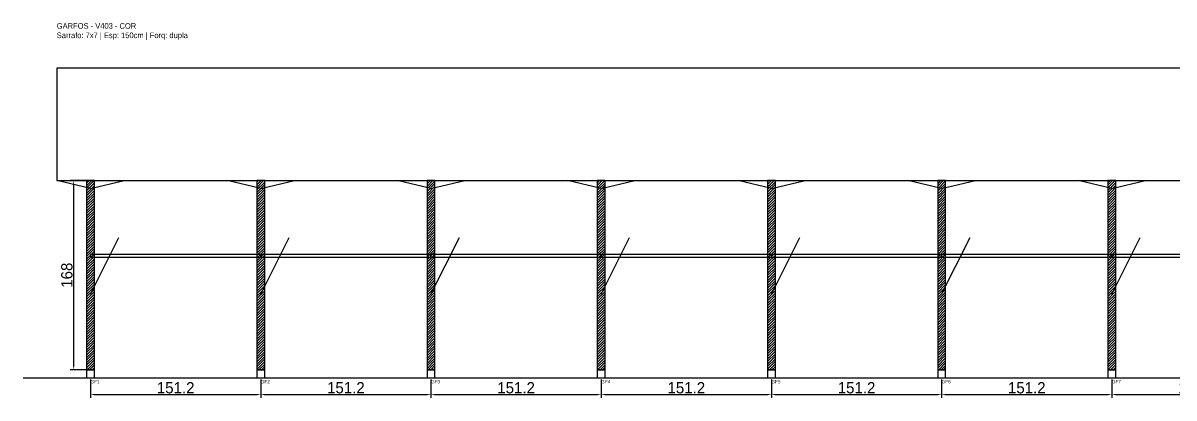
# Model space of a CAD drawing. Header units: metres. Extents: x -30 to 2056, y -25 to 308.
# Drawn here: x -30 to 993, y -25 to 308 of the extents above; entities that cross this region are included whole.
import ezdxf

# ---------------------------------------------------------------- set-up
doc = ezdxf.new("R2010")
doc.units = ezdxf.units.M
for name, color, linetype in [('BARRA_ANCORAGEM', 1, 'Continuous'), ('COTA', 241, 'Continuous'), ('GARFOS OK', 3, 'Continuous'), ('NOME DA VIGA', 6, 'Continuous'), ('SARR_7x7', 40, 'Continuous'), ('TIRAS REESCORAMENTO', 252, 'Continuous'), ('VIGAS', 3, 'Continuous')]:
    doc.layers.add(name, color=color, linetype=linetype)
doc.dimstyles.new('EZ DXF', dxfattribs={"dimtxt": 10, "dimasz": 3.5, "dimexe": 3, "dimexo": 1.5, "dimgap": 1, "dimtad": 1, "dimdec": 1, "dimdsep": 46, "dimcen": 2.5, "dimazin": 3, "dimtfac": 1, "dimtmove": 0, "dimatfit": 3})

msp = doc.modelspace()

# ---------------------------------------------------------------- hatches: boundary and pattern name
at = {"layer": 'COTA'}
h = msp.add_hatch(dxfattribs=at)
h.set_pattern_fill('ANSI31', scale=0.5)
h.paths.add_polyline_path([(26.5, 0), (33.5, 0), (33.5, 168), (26.5, 168)])
h = msp.add_hatch(dxfattribs=at)
h.set_pattern_fill('ANSI31', scale=0.5)
h.paths.add_polyline_path([(177.73, 0), (184.73, 0), (184.73, 168), (177.73, 168)])
h = msp.add_hatch(dxfattribs=at)
h.set_pattern_fill('ANSI31', scale=0.5)
h.paths.add_polyline_path([(328.97, 0), (335.97, 0), (335.97, 168), (328.97, 168)])
h = msp.add_hatch(dxfattribs=at)
h.set_pattern_fill('ANSI31', scale=0.5)
h.paths.add_polyline_path([(480.2, 0), (487.2, 0), (487.2, 168), (480.2, 168)])
h = msp.add_hatch(dxfattribs=at)
h.set_pattern_fill('ANSI31', scale=0.5)
h.paths.add_polyline_path([(631.44, 0), (638.44, 0), (638.44, 168), (631.44, 168)])
h = msp.add_hatch(dxfattribs=at)
h.set_pattern_fill('ANSI31', scale=0.5)
h.paths.add_polyline_path([(782.67, 0), (789.67, 0), (789.67, 168), (782.67, 168)])
h = msp.add_hatch(dxfattribs=at)
h.set_pattern_fill('ANSI31', scale=0.5)
h.paths.add_polyline_path([(933.91, 0), (940.91, 0), (940.91, 168), (933.91, 168)])

# ---------------------------------------------------------------- linework, layer by layer
at = {"layer": 'BARRA_ANCORAGEM'}
for p, q in [((30, 67.2), (55.2, 117.6)), ((181.23, 67.2), (206.43, 117.6)), ((332.47, 67.2), (357.67, 117.6)), ((483.7, 67.2), (508.9, 117.6)), ((634.94, 67.2), (660.14, 117.6)), ((786.17, 67.2), (811.37, 117.6)), ((937.41, 67.2), (962.61, 117.6))]:
    msp.add_line(p, q, dxfattribs=at)
at = {"layer": 'GARFOS OK'}
for p, q in [((30, 161), (0, 168)), ((0, 168), (60, 168)), ((30, 161), (60, 168)), ((181.23, 161), (151.23, 168)), ((151.23, 168), (211.23, 168)), ((181.23, 161), (211.23, 168)), ((332.47, 161), (302.47, 168)), ((302.47, 168), (362.47, 168)), ((332.47, 161), (362.47, 168)), ((483.7, 161), (453.7, 168)), ((453.7, 168), (513.7, 168)), ((483.7, 161), (513.7, 168)), ((634.94, 161), (604.94, 168)), ((604.94, 168), (664.94, 168)), ((634.94, 161), (664.94, 168)), ((786.17, 161), (756.17, 168)), ((756.17, 168), (816.17, 168)), ((786.17, 161), (816.17, 168)), ((937.41, 161), (907.41, 168)), ((907.41, 168), (967.41, 168)), ((937.41, 161), (967.41, 168))]:
    msp.add_line(p, q, dxfattribs=at)
at = {"layer": 'GARFOS OK', "linetype": 'CONTINUOUS'}
msp.add_line((-30, -7), (2056.05, -7), dxfattribs=at)
at = {"layer": 'GARFOS OK'}
for points in [[(26.5, 0), (33.5, 0), (33.5, 168), (26.5, 168), (26.5, 0)], [(177.73, 0), (184.73, 0), (184.73, 168), (177.73, 168), (177.73, 0)], [(328.97, 0), (335.97, 0), (335.97, 168), (328.97, 168), (328.97, 0)], [(480.2, 0), (487.2, 0), (487.2, 168), (480.2, 168), (480.2, 0)], [(631.44, 0), (638.44, 0), (638.44, 168), (631.44, 168), (631.44, 0)], [(782.67, 0), (789.67, 0), (789.67, 168), (782.67, 168), (782.67, 0)], [(933.91, 0), (940.91, 0), (940.91, 168), (933.91, 168), (933.91, 0)]]:
    msp.add_lwpolyline(points, dxfattribs=at)
at = {"layer": 'SARR_7x7'}
for points in [[(26.5, -7), (33.5, -7), (33.5, 0), (26.5, 0), (26.5, -7)], [(177.73, -7), (184.73, -7), (184.73, 0), (177.73, 0), (177.73, -7)], [(328.97, -7), (335.97, -7), (335.97, 0), (328.97, 0), (328.97, -7)], [(480.2, -7), (487.2, -7), (487.2, 0), (480.2, 0), (480.2, -7)], [(631.44, -7), (638.44, -7), (638.44, 0), (631.44, 0), (631.44, -7)], [(782.67, -7), (789.67, -7), (789.67, 0), (782.67, 0), (782.67, -7)], [(933.91, -7), (940.91, -7), (940.91, 0), (933.91, 0), (933.91, -7)]]:
    msp.add_lwpolyline(points, dxfattribs=at)
at = {"layer": 'TIRAS REESCORAMENTO'}
for points in [[(30, 100), (181.23, 100), (181.23, 102.5), (30, 102.5), (30, 100)], [(181.23, 100), (332.47, 100), (332.47, 102.5), (181.23, 102.5), (181.23, 100)], [(332.47, 100), (483.7, 100), (483.7, 102.5), (332.47, 102.5), (332.47, 100)], [(483.7, 100), (634.94, 100), (634.94, 102.5), (483.7, 102.5), (483.7, 100)], [(634.94, 100), (786.17, 100), (786.17, 102.5), (634.94, 102.5), (634.94, 100)], [(786.17, 100), (937.41, 100), (937.41, 102.5), (786.17, 102.5), (786.17, 100)], [(937.41, 100), (1088.64, 100), (1088.64, 102.5), (937.41, 102.5), (937.41, 100)]]:
    msp.add_lwpolyline(points, dxfattribs=at)
at = {"layer": 'VIGAS'}
msp.add_lwpolyline([(0, 168), (2026.05, 168), (2026.05, 268), (0, 268), (0, 168)], dxfattribs=at)

# ---------------------------------------------------------------- texts
at = {"layer": 'NOME DA VIGA'}
for s, p in [('GF1', (30, -12)), ('GF2', (181.23, -12)), ('GF3', (332.47, -12)), ('GF4', (483.7, -12)), ('GF5', (634.94, -12)), ('GF6', (786.17, -12)), ('GF7', (937.41, -12))]:
    msp.add_text(s, height=3, dxfattribs=at).set_placement(p)
at = {"layer": 'NOME DA VIGA', "insert": (0, 293), "char_height": 5, "attachment_point": 7}
msp.add_mtext('GARFOS - V403 - COR\\PSarrafo: 7x7 | Esp: 150cm | Forq: dupla', dxfattribs=at)

# ---------------------------------------------------------------- dimensions: what is measured, and where the dimension line sits
at = {"layer": 'COTA'}
msp.add_linear_dim(base=(15, 0), p1=(30, 0), p2=(30, 168), angle=90, dimstyle='EZ DXF', dxfattribs=at).render()
for base, p1, p2 in [((30, -22), (30, -7), (181.23, -7)), ((181.23, -22), (181.23, -7), (332.47, -7)), ((332.47, -22), (332.47, -7), (483.7, -7)), ((483.7, -22), (483.7, -7), (634.94, -7)), ((634.94, -22), (634.94, -7), (786.17, -7)), ((786.17, -22), (786.17, -7), (937.41, -7)), ((937.41, -22), (937.41, -7), (1088.64, -7))]:
    msp.add_linear_dim(base=base, p1=p1, p2=p2, dimstyle='EZ DXF', dxfattribs=at).render()

doc.saveas('drawing.dxf')
